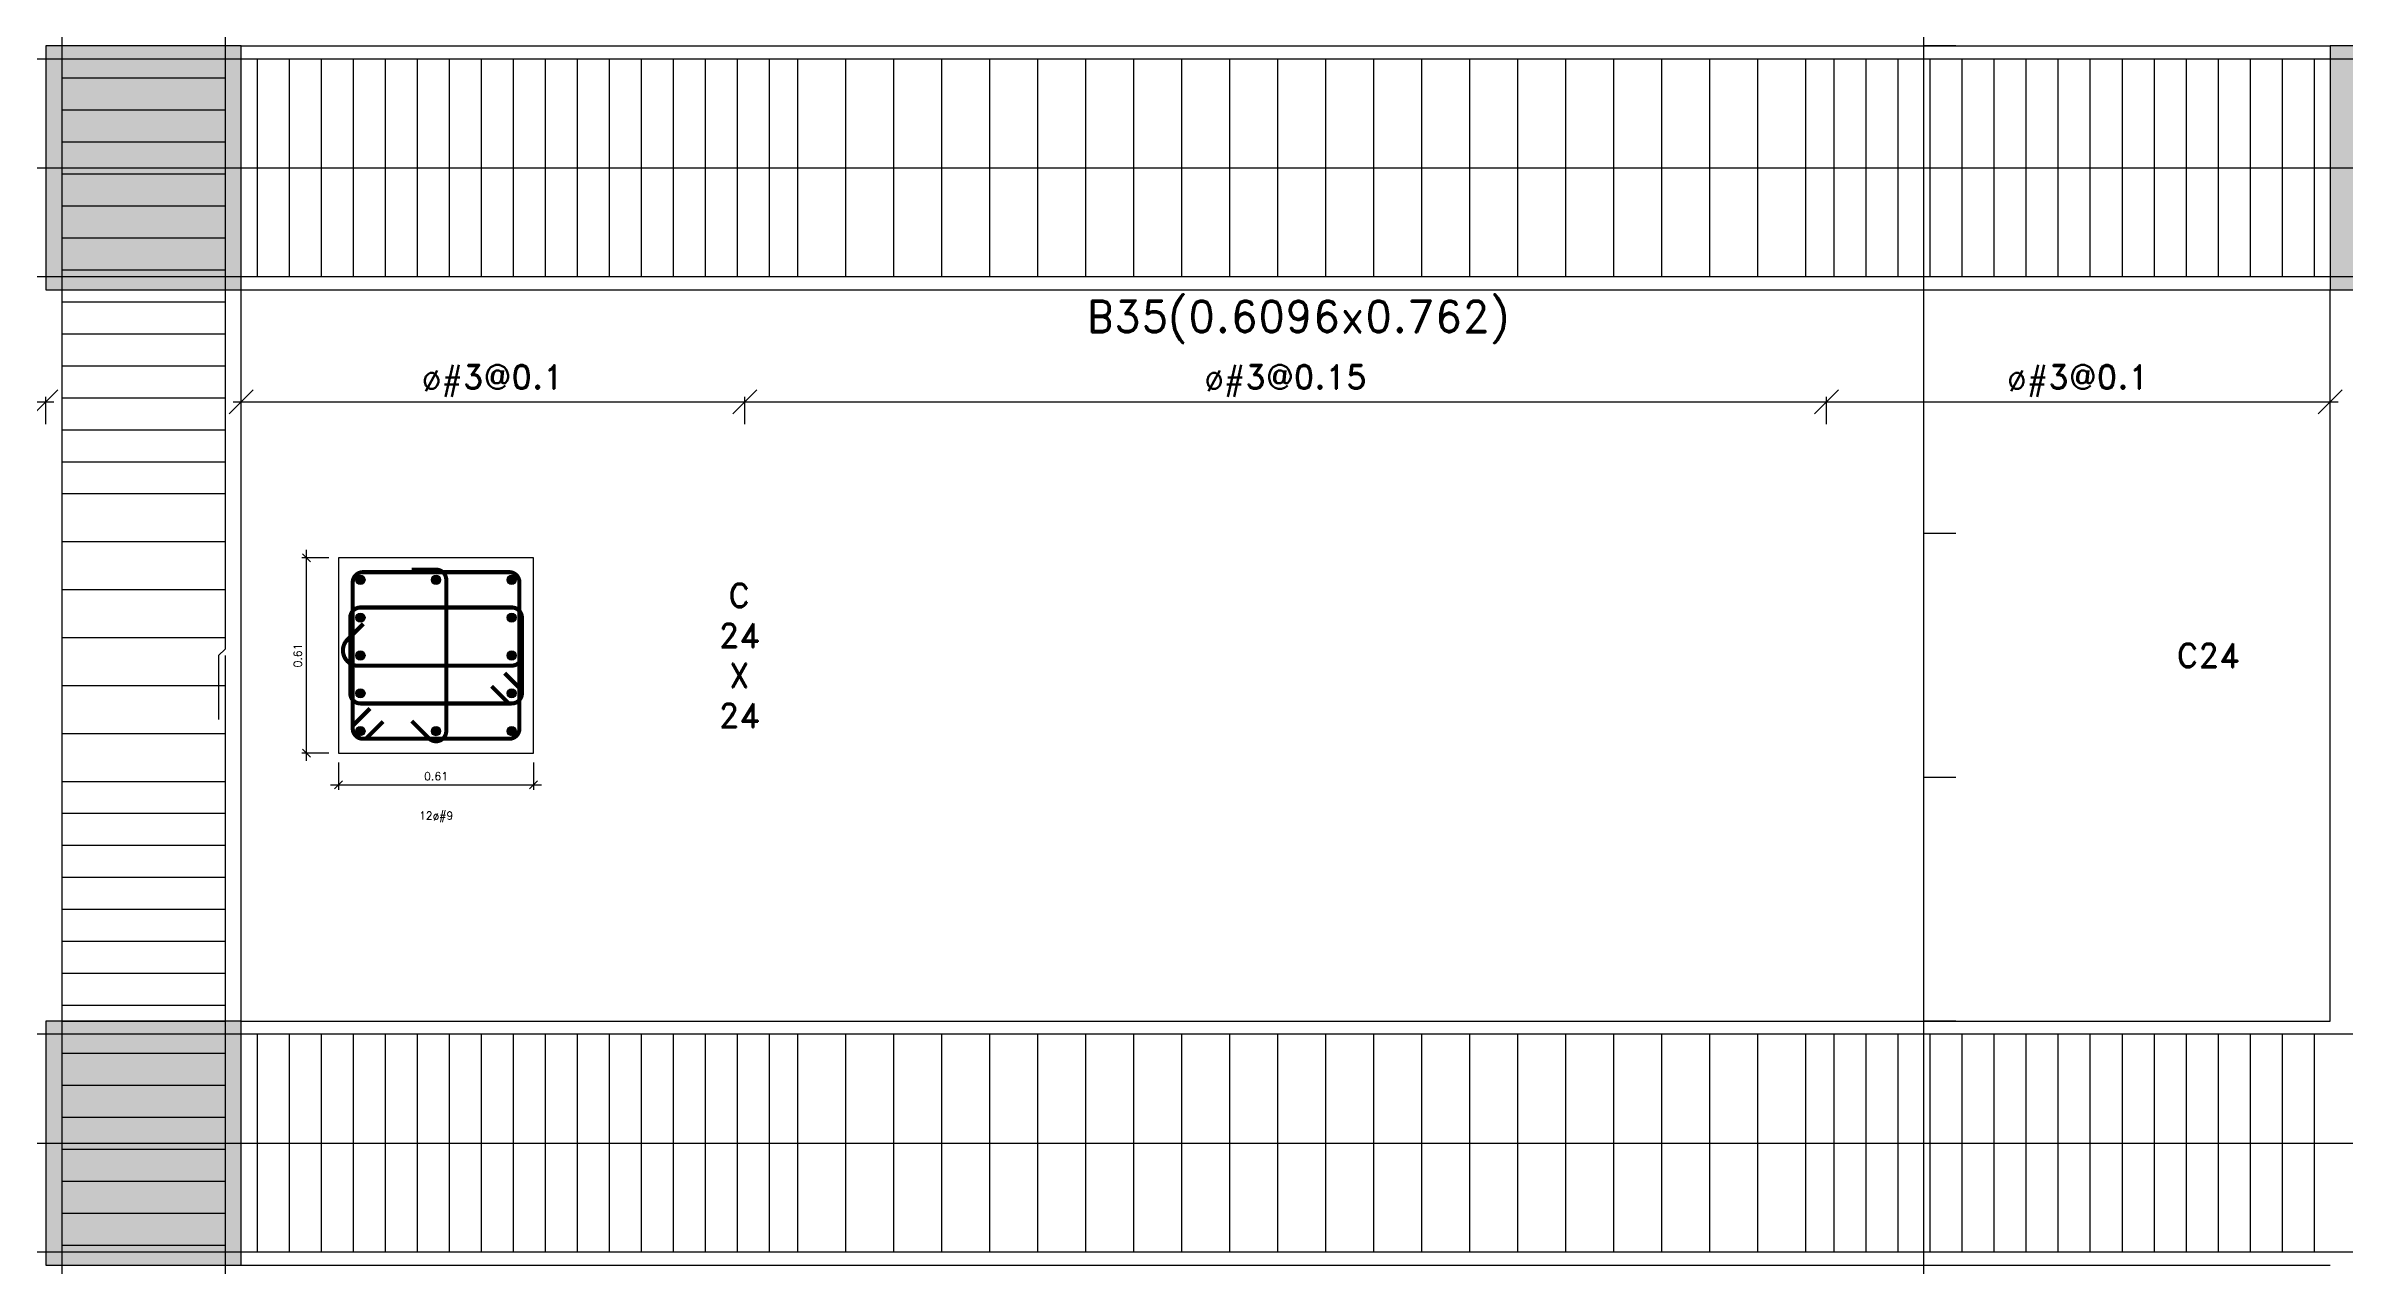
# Model space of a CAD drawing. Header units: inches. Extents: x 2674 to 28325, y -8016 to 21827.
# Drawn here: x 10751.5 to 11110.5, y -2017.1 to -1826.6 of the extents above; entities that cross this region are included whole.
import ezdxf

# ---------------------------------------------------------------- set-up
doc = ezdxf.new("R2010")
doc.units = ezdxf.units.IN
doc.header["$MEASUREMENT"] = 0
for name, color, linetype in [('Beam', 3, 'Continuous'), ('Beam elevation contour', 7, 'Continuous'), ('Beam rebar bot', 2, 'Continuous'), ('Beam rebar top', 2, 'Continuous'), ('Beam tie corner', 6, 'Continuous'), ('Beam tie mid', 4, 'Continuous'), ('Column elevation contorno', 7, 'Continuous'), ('Columns', 5, 'Continuous'), ('Dimensions', 7, 'Continuous'), ('Porticos', 7, 'Continuous'), ('Rebar long', 5, 'Continuous'), ('Rebar tie', 4, 'Continuous'), ('Texts', 7, 'Continuous')]:
    doc.layers.add(name, color=color, linetype=linetype)
doc.layers.add('Beam torsion rebar', color=7, linetype='Continuous', true_color=0xaf0000)
doc.styles.add('Letra', font='romand.shx')
doc.dimstyles.new('Dimension', dxfattribs={"dimscale": 0.083333, "dimtxt": 0.025, "dimasz": 0.025, "dimexe": 0.015, "dimexo": 0.03, "dimgap": 0.015, "dimtad": 1, "dimdec": 1, "dimzin": 0, "dimdsep": 46, "dimlunit": 4, "dimtxsty": 'Letra', "dimblk": 'OBLIQUE', "dimcen": 0.015, "dimdle": 0.025, "dimclrd": 256, "dimclre": 1, "dimclrt": 4, "dimadec": 0, "dimazin": 0, "dimtfac": 1, "dimtdec": 1, "dimtofl": 0, "dimtmove": 0, "dimatfit": 3, "dimfxl": 1, "dimtolj": 1, "dimtzin": 0, "dimarcsym": 0})

# ---------------------------------------------------------------- blocks, each defined once
blk = doc.blocks.new('_Oblique')
at = {"color": 0, "linetype": 'ByBlock', "lineweight": -2}
blk.add_line((-0.5, -0.5), (0.5, 0.5), dxfattribs=at)
blk = doc.blocks.new('*D594')
at = {"layer": 'Defpoints', "color": 0, "transparency": 16777216}
for p in [(11044.87, -1788.51), (11049.87, -1788.51), (11049.87, -1826.61)]:
    blk.add_point(p, dxfattribs=at)
at = {"layer": 'Dimensions', "color": 1, "linetype": 'ByBlock', "lineweight": -2, "transparency": 16777216}
for p, q in [((11049.87, -1788.51), (11044.87, -1788.51)), ((11049.87, -1826.61), (11044.87, -1826.61))]:
    blk.add_line(p, q, dxfattribs=at)
at = {"layer": 'Dimensions', "linetype": 'ByBlock', "lineweight": -2, "transparency": 16777216}
blk.add_line((11044.87, -1826.62), (11044.87, -1788.51), dxfattribs=at)
at = {"layer": 'Dimensions', "lineweight": -2, "transparency": 16777216, "xscale": 0.006249999999999999, "yscale": 0.006249999999999999, "zscale": 0.006249999999999999}
for p, rotation in [((11044.87, -1788.51), 90), ((11044.87, -1826.61), 270)]:
    blk.add_blockref('_Oblique', p, dxfattribs=dict(at, rotation=rotation))
at = {"layer": 'Dimensions', "color": 4, "transparency": 16777216, "insert": (11044.86, -1807.56), "char_height": 0.00625, "attachment_point": 5, "rotation": 90, "style": 'Letra'}
blk.add_mtext('\\A1;ø#3@0.1', dxfattribs=at)
blk = doc.blocks.new('*D597')
at = {"layer": 'Defpoints', "color": 0, "transparency": 16777216}
for p in [(11044.87, -1940.91), (11049.87, -1940.91), (11049.87, -1979.01)]:
    blk.add_point(p, dxfattribs=at)
at = {"layer": 'Dimensions', "color": 1, "linetype": 'ByBlock', "lineweight": -2, "transparency": 16777216}
for p, q in [((11049.87, -1940.91), (11044.87, -1940.91)), ((11049.87, -1979.01), (11044.87, -1979.01))]:
    blk.add_line(p, q, dxfattribs=at)
at = {"layer": 'Dimensions', "linetype": 'ByBlock', "lineweight": -2, "transparency": 16777216}
blk.add_line((11044.87, -1979.02), (11044.87, -1940.91), dxfattribs=at)
at = {"layer": 'Dimensions', "lineweight": -2, "transparency": 16777216, "xscale": 0.006249999999999999, "yscale": 0.006249999999999999, "zscale": 0.006249999999999999}
for p, rotation in [((11044.87, -1940.91), 90), ((11044.87, -1979.01), 270)]:
    blk.add_blockref('_Oblique', p, dxfattribs=dict(at, rotation=rotation))
at = {"layer": 'Dimensions', "color": 4, "transparency": 16777216, "insert": (11044.86, -1959.96), "char_height": 0.00625, "attachment_point": 5, "rotation": 90, "style": 'Letra'}
blk.add_mtext('\\A1;ø#3@0.1', dxfattribs=at)
blk = doc.blocks.new('*D598')
at = {"layer": 'Defpoints', "color": 0, "transparency": 16777216}
for p in [(11044.87, -1826.61), (11049.87, -1826.61), (11049.87, -1902.81)]:
    blk.add_point(p, dxfattribs=at)
at = {"layer": 'Dimensions', "color": 1, "linetype": 'ByBlock', "lineweight": -2, "transparency": 16777216}
for p, q in [((11049.87, -1826.61), (11044.87, -1826.61)), ((11049.87, -1902.81), (11044.87, -1902.81))]:
    blk.add_line(p, q, dxfattribs=at)
at = {"layer": 'Dimensions', "linetype": 'ByBlock', "lineweight": -2, "transparency": 16777216}
blk.add_line((11044.87, -1902.82), (11044.87, -1826.61), dxfattribs=at)
at = {"layer": 'Dimensions', "lineweight": -2, "transparency": 16777216, "xscale": 0.006249999999999999, "yscale": 0.006249999999999999, "zscale": 0.006249999999999999}
for p, rotation in [((11044.87, -1826.61), 90), ((11044.87, -1902.81), 270)]:
    blk.add_blockref('_Oblique', p, dxfattribs=dict(at, rotation=rotation))
at = {"layer": 'Dimensions', "color": 4, "transparency": 16777216, "insert": (11044.86, -1864.71), "char_height": 0.00625, "attachment_point": 5, "rotation": 90, "style": 'Letra'}
blk.add_mtext('\\A1;ø#3@0.1', dxfattribs=at)
blk = doc.blocks.new('*D599')
at = {"layer": 'Defpoints', "color": 0, "transparency": 16777216}
for p in [(11044.87, -1902.81), (11049.87, -1902.81), (11049.87, -1940.91)]:
    blk.add_point(p, dxfattribs=at)
at = {"layer": 'Dimensions', "color": 1, "linetype": 'ByBlock', "lineweight": -2, "transparency": 16777216}
for p, q in [((11049.87, -1902.81), (11044.87, -1902.81)), ((11049.87, -1940.91), (11044.87, -1940.91))]:
    blk.add_line(p, q, dxfattribs=at)
at = {"layer": 'Dimensions', "linetype": 'ByBlock', "lineweight": -2, "transparency": 16777216}
blk.add_line((11044.87, -1940.92), (11044.87, -1902.81), dxfattribs=at)
at = {"layer": 'Dimensions', "lineweight": -2, "transparency": 16777216, "xscale": 0.006249999999999999, "yscale": 0.006249999999999999, "zscale": 0.006249999999999999}
for p, rotation in [((11044.87, -1902.81), 90), ((11044.87, -1940.91), 270)]:
    blk.add_blockref('_Oblique', p, dxfattribs=dict(at, rotation=rotation))
at = {"layer": 'Dimensions', "color": 4, "transparency": 16777216, "insert": (11044.86, -1921.86), "char_height": 0.00625, "attachment_point": 5, "rotation": 90, "style": 'Letra'}
blk.add_mtext('\\A1;ø#3@0.15', dxfattribs=at)
blk = doc.blocks.new('*D601')
at = {"layer": 'Defpoints', "color": 0, "transparency": 16777216}
for p in [(11044.87, -1979.01), (11049.87, -1979.01), (11049.87, -2055.21)]:
    blk.add_point(p, dxfattribs=at)
at = {"layer": 'Dimensions', "color": 1, "linetype": 'ByBlock', "lineweight": -2, "transparency": 16777216}
for p, q in [((11049.87, -1979.01), (11044.87, -1979.01)), ((11049.87, -2055.21), (11044.87, -2055.21))]:
    blk.add_line(p, q, dxfattribs=at)
at = {"layer": 'Dimensions', "linetype": 'ByBlock', "lineweight": -2, "transparency": 16777216}
blk.add_line((11044.87, -2055.22), (11044.87, -1979.01), dxfattribs=at)
at = {"layer": 'Dimensions', "lineweight": -2, "transparency": 16777216, "xscale": 0.006249999999999999, "yscale": 0.006249999999999999, "zscale": 0.006249999999999999}
for p, rotation in [((11044.87, -1979.01), 90), ((11044.87, -2055.21), 270)]:
    blk.add_blockref('_Oblique', p, dxfattribs=dict(at, rotation=rotation))
at = {"layer": 'Dimensions', "color": 4, "transparency": 16777216, "insert": (11044.86, -2017.11), "char_height": 0.00625, "attachment_point": 5, "rotation": 90, "style": 'Letra'}
blk.add_mtext('\\A1;ø#3@0.1', dxfattribs=at)
blk = doc.blocks.new('*D28')
at = {"color": 1, "linetype": 'ByBlock', "lineweight": -2, "transparency": 16777216}
for p, q in [((-0.3348, 0.3048), (-0.4198, 0.3048)), ((-0.3348, -0.3048), (-0.4198, -0.3048))]:
    blk.add_line(p, q, dxfattribs=at)
at = {"linetype": 'ByBlock', "lineweight": -2, "transparency": 16777216}
blk.add_line((-0.4048, -0.3298), (-0.4048, 0.3298), dxfattribs=at)
at = {"layer": 'Defpoints', "transparency": 16777216}
for p in [(-0.4048, 0.3048), (-0.3048, 0.3048), (-0.3048, -0.3048)]:
    blk.add_point(p, dxfattribs=at)
at = {"lineweight": -2, "transparency": 16777216, "xscale": 0.025, "yscale": 0.025, "zscale": 0.025}
for p, rotation in [((-0.4048, 0.3048), 90), ((-0.4048, -0.3048), 270)]:
    blk.add_blockref('_Oblique', p, dxfattribs=dict(at, rotation=rotation))
at = {"color": 4, "transparency": 16777216, "insert": (-0.4198, 0), "char_height": 0.025, "attachment_point": 8, "rotation": 90, "style": 'Letra'}
blk.add_mtext('0.61', dxfattribs=at)
blk = doc.blocks.new('*D29')
at = {"color": 1, "linetype": 'ByBlock', "lineweight": -2, "transparency": 16777216}
for p, q in [((-0.3048, -0.3348), (-0.3048, -0.4198)), ((0.3048, -0.3348), (0.3048, -0.4198))]:
    blk.add_line(p, q, dxfattribs=at)
at = {"linetype": 'ByBlock', "lineweight": -2, "transparency": 16777216}
blk.add_line((-0.3298, -0.4048), (0.3298, -0.4048), dxfattribs=at)
at = {"layer": 'Defpoints', "transparency": 16777216}
for p in [(-0.3048, -0.3048), (0.3048, -0.3048), (0.3048, -0.4048)]:
    blk.add_point(p, dxfattribs=at)
at = {"lineweight": -2, "transparency": 16777216, "xscale": 0.025, "yscale": 0.025, "zscale": 0.025, "rotation": 180}
blk.add_blockref('_Oblique', (-0.3048, -0.4048), dxfattribs=at)
at = {"lineweight": -2, "transparency": 16777216, "xscale": 0.025, "yscale": 0.025, "zscale": 0.025}
blk.add_blockref('_Oblique', (0.3048, -0.4048), dxfattribs=at)
at = {"color": 4, "transparency": 16777216, "insert": (0, -0.3898), "char_height": 0.025, "attachment_point": 8, "style": 'Letra'}
blk.add_mtext('0.61', dxfattribs=at)
blk = doc.blocks.new('#9')
blk.add_hatch(color=256).paths.add_polyline_path([(0.0143, 0, 1), (-0.0143, 0, 1)])
at = {"color": 0}
blk.add_circle((0, 0), 0.0143, dxfattribs=at)
blk = doc.blocks.new('*D211')
at = {"linetype": 'ByBlock', "lineweight": -2, "transparency": 16777216}
blk.add_line((715.6367, 7.4224), (717.2606, 7.4224), dxfattribs=at)
at = {"color": 1, "linetype": 'ByBlock', "lineweight": -2, "transparency": 16777216}
for p, q in [((715.6617, 7.3524), (715.6617, 7.4374)), ((717.2356, 7.3524), (717.2356, 7.4374))]:
    blk.add_line(p, q, dxfattribs=at)
at = {"layer": 'Defpoints', "transparency": 16777216}
for p in [(717.2356, 7.4224), (715.6617, 7.3224), (717.2356, 7.3224)]:
    blk.add_point(p, dxfattribs=at)
at = {"lineweight": -2, "transparency": 16777216, "xscale": 0.075, "yscale": 0.075, "zscale": 0.075, "rotation": 180}
blk.add_blockref('_Oblique', (715.6617, 7.4224), dxfattribs=at)
at = {"lineweight": -2, "transparency": 16777216, "xscale": 0.075, "yscale": 0.075, "zscale": 0.075}
blk.add_blockref('_Oblique', (717.2356, 7.4224), dxfattribs=at)
at = {"color": 4, "transparency": 16777216, "insert": (716.44865, 7.4374), "char_height": 0.075, "attachment_point": 8, "style": 'Letra'}
blk.add_mtext('ø#3@0.1', dxfattribs=at)
blk = doc.blocks.new('FB 24 X 30')
blk.add_hatch(color=256).paths.add_polyline_path([(0.3048, 0.381), (-0.3048, 0.381), (-0.3048, -0.381), (0.3048, -0.381)])
at = {"color": 0}
blk.add_lwpolyline([(0.3048, 0.381), (-0.3048, 0.381), (-0.3048, -0.381), (0.3048, -0.381)], close=True, dxfattribs=at)
blk = doc.blocks.new('*D213')
at = {"linetype": 'ByBlock', "lineweight": -2, "transparency": 16777216}
blk.add_line((717.8202, 7.4224), (719.4442, 7.4224), dxfattribs=at)
at = {"color": 1, "linetype": 'ByBlock', "lineweight": -2, "transparency": 16777216}
for p, q in [((717.8452, 7.3524), (717.8452, 7.4374)), ((719.4192, 7.3524), (719.4192, 7.4374))]:
    blk.add_line(p, q, dxfattribs=at)
at = {"layer": 'Defpoints', "transparency": 16777216}
for p in [(719.4192, 7.4224), (717.8452, 7.3224), (719.4192, 7.3224)]:
    blk.add_point(p, dxfattribs=at)
at = {"lineweight": -2, "transparency": 16777216, "xscale": 0.075, "yscale": 0.075, "zscale": 0.075, "rotation": 180}
blk.add_blockref('_Oblique', (717.8452, 7.4224), dxfattribs=at)
at = {"lineweight": -2, "transparency": 16777216, "xscale": 0.075, "yscale": 0.075, "zscale": 0.075}
blk.add_blockref('_Oblique', (719.4192, 7.4224), dxfattribs=at)
at = {"color": 4, "transparency": 16777216, "insert": (718.6322, 7.4374), "char_height": 0.075, "attachment_point": 8, "style": 'Letra'}
blk.add_mtext('ø#3@0.1', dxfattribs=at)
blk = doc.blocks.new('*D214')
at = {"linetype": 'ByBlock', "lineweight": -2, "transparency": 16777216}
blk.add_line((722.7742, 7.4224), (724.3981, 7.4224), dxfattribs=at)
at = {"color": 1, "linetype": 'ByBlock', "lineweight": -2, "transparency": 16777216}
for p, q in [((722.7992, 7.3524), (722.7992, 7.4374)), ((724.3731, 7.3524), (724.3731, 7.4374))]:
    blk.add_line(p, q, dxfattribs=at)
at = {"layer": 'Defpoints', "transparency": 16777216}
for p in [(724.3731, 7.4224), (722.7992, 7.3224), (724.3731, 7.3224)]:
    blk.add_point(p, dxfattribs=at)
at = {"lineweight": -2, "transparency": 16777216, "xscale": 0.075, "yscale": 0.075, "zscale": 0.075, "rotation": 180}
blk.add_blockref('_Oblique', (722.7992, 7.4224), dxfattribs=at)
at = {"lineweight": -2, "transparency": 16777216, "xscale": 0.075, "yscale": 0.075, "zscale": 0.075}
blk.add_blockref('_Oblique', (724.3731, 7.4224), dxfattribs=at)
at = {"color": 4, "transparency": 16777216, "insert": (723.58615, 7.4374), "char_height": 0.075, "attachment_point": 8, "style": 'Letra'}
blk.add_mtext('ø#3@0.1', dxfattribs=at)
blk = doc.blocks.new('*D215')
at = {"linetype": 'ByBlock', "lineweight": -2, "transparency": 16777216}
blk.add_line((719.3942, 7.4224), (722.8242, 7.4224), dxfattribs=at)
at = {"color": 1, "linetype": 'ByBlock', "lineweight": -2, "transparency": 16777216}
for p, q in [((719.4192, 7.3524), (719.4192, 7.4374)), ((722.7992, 7.3524), (722.7992, 7.4374))]:
    blk.add_line(p, q, dxfattribs=at)
at = {"layer": 'Defpoints', "transparency": 16777216}
for p in [(722.7992, 7.4224), (719.4192, 7.3224), (722.7992, 7.3224)]:
    blk.add_point(p, dxfattribs=at)
at = {"lineweight": -2, "transparency": 16777216, "xscale": 0.075, "yscale": 0.075, "zscale": 0.075, "rotation": 180}
blk.add_blockref('_Oblique', (719.4192, 7.4224), dxfattribs=at)
at = {"lineweight": -2, "transparency": 16777216, "xscale": 0.075, "yscale": 0.075, "zscale": 0.075}
blk.add_blockref('_Oblique', (722.7992, 7.4224), dxfattribs=at)
at = {"color": 4, "transparency": 16777216, "insert": (721.1092, 7.4374), "char_height": 0.075, "attachment_point": 8, "style": 'Letra'}
blk.add_mtext('ø#3@0.15', dxfattribs=at)
blk = doc.blocks.new('FB 30 X 30')
blk.add_hatch(color=256).paths.add_polyline_path([(0.381, 0.381), (-0.381, 0.381), (-0.381, -0.381), (0.381, -0.381)])
at = {"color": 0}
blk.add_lwpolyline([(0.381, 0.381), (-0.381, 0.381), (-0.381, -0.381), (0.381, -0.381)], close=True, dxfattribs=at)
blk = doc.blocks.new('B33-B34-B35-B36-Story1')
at = {"layer": 'Beam elevation contour'}
for points in [[(717.8452, 5.4864), (724.3731, 5.4864)], [(717.8452, 4.7244), (724.3731, 4.7244)]]:
    blk.add_lwpolyline(points, dxfattribs=at)
at = {"layer": 'Beam rebar bot'}
blk.add_lwpolyline([(732.8728, 5.0644), (732.8728, 4.7644), (702.188, 4.7644), (702.188, 5.0644)], dxfattribs=at)
at = {"layer": 'Beam rebar top'}
blk.add_lwpolyline([(702.208, 5.1464), (702.208, 5.4464), (732.8928, 5.4464), (732.8928, 5.1464)], dxfattribs=at)
at = {"layer": 'Beam tie corner'}
for points in [[(717.8952, 5.4464), (717.8952, 4.7644)], [(717.9952, 5.4464), (717.9952, 4.7644)], [(718.0952, 5.4464), (718.0952, 4.7644)], [(718.1952, 5.4464), (718.1952, 4.7644)], [(718.2952, 5.4464), (718.2952, 4.7644)], [(718.3952, 5.4464), (718.3952, 4.7644)], [(718.4952, 5.4464), (718.4952, 4.7644)], [(718.5952, 5.4464), (718.5952, 4.7644)], [(718.6952, 5.4464), (718.6952, 4.7644)], [(718.7952, 5.4464), (718.7952, 4.7644)], [(718.8952, 5.4464), (718.8952, 4.7644)], [(718.9952, 5.4464), (718.9952, 4.7644)], [(719.0952, 5.4464), (719.0952, 4.7644)], [(719.1952, 5.4464), (719.1952, 4.7644)], [(719.2952, 5.4464), (719.2952, 4.7644)], [(719.3952, 5.4464), (719.3952, 4.7644)], [(722.8231, 5.4464), (722.8231, 4.7644)], [(722.9231, 5.4464), (722.9231, 4.7644)], [(723.0231, 5.4464), (723.0231, 4.7644)], [(723.1231, 5.4464), (723.1231, 4.7644)], [(723.2231, 5.4464), (723.2231, 4.7644)], [(723.3231, 5.4464), (723.3231, 4.7644)], [(723.4231, 5.4464), (723.4231, 4.7644)], [(723.5231, 5.4464), (723.5231, 4.7644)], [(723.6231, 5.4464), (723.6231, 4.7644)], [(723.7231, 5.4464), (723.7231, 4.7644)], [(723.8231, 5.4464), (723.8231, 4.7644)], [(723.9231, 5.4464), (723.9231, 4.7644)], [(724.0231, 5.4464), (724.0231, 4.7644)], [(724.1231, 5.4464), (724.1231, 4.7644)], [(724.2231, 5.4464), (724.2231, 4.7644)], [(724.3231, 5.4464), (724.3231, 4.7644)]]:
    blk.add_lwpolyline(points, dxfattribs=at)
at = {"layer": 'Beam tie mid'}
for points in [[(719.4952, 5.4464), (719.4952, 4.7644)], [(719.5842, 5.4464), (719.5842, 4.7644)], [(719.7342, 5.4464), (719.7342, 4.7644)], [(719.8842, 5.4464), (719.8842, 4.7644)], [(720.0342, 5.4464), (720.0342, 4.7644)], [(720.1842, 5.4464), (720.1842, 4.7644)], [(720.3342, 5.4464), (720.3342, 4.7644)], [(720.4842, 5.4464), (720.4842, 4.7644)], [(720.6342, 5.4464), (720.6342, 4.7644)], [(720.7842, 5.4464), (720.7842, 4.7644)], [(720.9342, 5.4464), (720.9342, 4.7644)], [(721.0842, 5.4464), (721.0842, 4.7644)], [(721.2342, 5.4464), (721.2342, 4.7644)], [(721.3842, 5.4464), (721.3842, 4.7644)], [(721.5342, 5.4464), (721.5342, 4.7644)], [(721.6842, 5.4464), (721.6842, 4.7644)], [(721.8342, 5.4464), (721.8342, 4.7644)], [(721.9842, 5.4464), (721.9842, 4.7644)], [(722.1342, 5.4464), (722.1342, 4.7644)], [(722.2842, 5.4464), (722.2842, 4.7644)], [(722.4342, 5.4464), (722.4342, 4.7644)], [(722.5842, 5.4464), (722.5842, 4.7644)], [(722.7342, 5.4464), (722.7342, 4.7644)]]:
    blk.add_lwpolyline(points, dxfattribs=at)
at = {"layer": 'Beam torsion rebar'}
blk.add_lwpolyline([(702.188, 5.1054), (732.8928, 5.1054)], dxfattribs=at)
at = {"layer": 'Beam', "color": 0}
blk.add_blockref('FB 24 X 30', (717.5404, 5.1054), dxfattribs=at)
blk = doc.blocks.new('C 24 X 24')
at = {"layer": 'Columns'}
blk.add_lwpolyline([(-0.3048, -0.3048), (0.3048, -0.3048), (0.3048, 0.3048), (-0.3048, 0.3048)], close=True, dxfattribs=at)
at = {"layer": 'Rebar tie'}
for points in [[(-0.2065, -0.1657, 0.0127, 0.0127, 0), (-0.2604, -0.2196, 0.0127, 0.0127, 0), (-0.2604, -0.2286, 0.0127, 0.0127, 0.414214), (-0.2286, -0.2604, 0.0127, 0.0127, 0), (0.2286, -0.2604, 0.0127, 0.0127, 0.414214), (0.2604, -0.2286, 0.0127, 0.0127, 0), (0.2604, 0.2286, 0.0127, 0.0127, 0.414214), (0.2286, 0.2604, 0.0127, 0.0127, 0), (-0.2286, 0.2604, 0.0127, 0.0127, 0.414214), (-0.2604, 0.2286, 0.0127, 0.0127, 0), (-0.2604, -0.2286, 0.0127, 0.0127, 0.414214), (-0.2286, -0.2604, 0.0127, 0.0127, 0), (-0.2196, -0.2604, 0.0127, 0.0127, 0), (-0.1657, -0.2065, 0.0127, 0.0127, 0)], [(-0.0763, -0.205, 0.0127, 0.0127, 0), (-0.0225, -0.2589, 0.0127, 0.0127, 0.668179), (0.0318, -0.2364, 0.0127, 0.0127, 0), (0.0318, 0.2364, 0.0127, 0.0127, 0.414214), (0, 0.2682, 0.0127, 0.0127, 0), (-0.0762, 0.2682, 0.0127, 0.0127, 0)], [(0.2143, -0.0554, 0.0127, 0.0127, 0), (0.2682, -0.1092, 0.0127, 0.0127, 0), (0.2682, -0.1182, 0.0127, 0.0127, -0.414214), (0.2364, -0.15, 0.0127, 0.0127, 0), (-0.2364, -0.15, 0.0127, 0.0127, -0.414214), (-0.2682, -0.1182, 0.0127, 0.0127, 0), (-0.2682, 0.1182, 0.0127, 0.0127, -0.414214), (-0.2364, 0.15, 0.0127, 0.0127, 0), (0.2364, 0.15, 0.0127, 0.0127, -0.414214), (0.2682, 0.1182, 0.0127, 0.0127, 0), (0.2682, -0.1182, 0.0127, 0.0127, -0.414214), (0.2364, -0.15, 0.0127, 0.0127, 0), (0.2275, -0.15, 0.0127, 0.0127, 0), (0.1736, -0.0961, 0.0127, 0.0127, 0)], [(-0.2275, 0.0988, 0.0127, 0.0127, 0), (-0.2813, 0.0449, 0.0127, 0.0127, 0.668179), (-0.2364, -0.0318, 0.0127, 0.0127, 0), (0.2364, -0.0318, 0.0127, 0.0127, 0.414214), (0.2682, 0, 0.0127, 0.0127, 0), (0.2682, 0.0762, 0.0127, 0.0127, 0)]]:
    blk.add_lwpolyline(points, format="xyseb", dxfattribs=at)
at = {"layer": 'Rebar long', "color": 0}
for p in [(-0.2364, 0.2364), (0, 0.2364), (0.2364, 0.2364), (-0.2364, 0.1182), (0.2364, 0.1182), (-0.2364, 0), (0.2364, 0), (-0.2364, -0.1182), (0.2364, -0.1182), (-0.2364, -0.2364), (0, -0.2364), (0.2364, -0.2364)]:
    blk.add_blockref('#9', p, dxfattribs=at)
at = {"layer": 'Texts', "insert": (0, -0.5048), "char_height": 0.025, "width": 0.056717, "attachment_point": 5, "style": 'Letra'}
blk.add_mtext('12ø#9', dxfattribs=at)
at = {"layer": 'Dimensions'}
for p2, distance, picture, middle in [((-0.3048, 0.3048), 0.1, '*D28', (-0.4048, 0)), ((0.3048, -0.3048), -0.1, '*D29', (0, -0.4048))]:
    dim = blk.add_aligned_dim(p1=(-0.3048, -0.3048), p2=p2, distance=distance, dimstyle='Dimension', override={"dimtxt": 0.025, "dimasz": 0.025, "dimpost": '<>'}, dxfattribs=at)
    dim.commit()
    dim.dimension.update_dxf_attribs({"geometry": picture, "text_midpoint": middle})
blk = doc.blocks.new('B33-B34-B35-B36-Story2')
at = {"layer": 'Beam elevation contour'}
for points in [[(717.8452, 8.5344), (724.3731, 8.5344)], [(717.8452, 7.7724), (724.3731, 7.7724)]]:
    blk.add_lwpolyline(points, dxfattribs=at)
at = {"layer": 'Beam rebar bot'}
blk.add_lwpolyline([(732.8728, 8.1124), (732.8728, 7.8124), (702.188, 7.8124), (702.188, 8.1124)], dxfattribs=at)
at = {"layer": 'Beam rebar top'}
blk.add_lwpolyline([(702.208, 8.1944), (702.208, 8.4944), (732.8928, 8.4944), (732.8928, 8.1944)], dxfattribs=at)
at = {"layer": 'Beam tie corner'}
for points in [[(717.8952, 8.4944), (717.8952, 7.8124)], [(717.9952, 8.4944), (717.9952, 7.8124)], [(718.0952, 8.4944), (718.0952, 7.8124)], [(718.1952, 8.4944), (718.1952, 7.8124)], [(718.2952, 8.4944), (718.2952, 7.8124)], [(718.3952, 8.4944), (718.3952, 7.8124)], [(718.4952, 8.4944), (718.4952, 7.8124)], [(718.5952, 8.4944), (718.5952, 7.8124)], [(718.6952, 8.4944), (718.6952, 7.8124)], [(718.7952, 8.4944), (718.7952, 7.8124)], [(718.8952, 8.4944), (718.8952, 7.8124)], [(718.9952, 8.4944), (718.9952, 7.8124)], [(719.0952, 8.4944), (719.0952, 7.8124)], [(719.1952, 8.4944), (719.1952, 7.8124)], [(719.2952, 8.4944), (719.2952, 7.8124)], [(719.3952, 8.4944), (719.3952, 7.8124)], [(722.8231, 8.4944), (722.8231, 7.8124)], [(722.9231, 8.4944), (722.9231, 7.8124)], [(723.0231, 8.4944), (723.0231, 7.8124)], [(723.1231, 8.4944), (723.1231, 7.8124)], [(723.2231, 8.4944), (723.2231, 7.8124)], [(723.3231, 8.4944), (723.3231, 7.8124)], [(723.4231, 8.4944), (723.4231, 7.8124)], [(723.5231, 8.4944), (723.5231, 7.8124)], [(723.6231, 8.4944), (723.6231, 7.8124)], [(723.7231, 8.4944), (723.7231, 7.8124)], [(723.8231, 8.4944), (723.8231, 7.8124)], [(723.9231, 8.4944), (723.9231, 7.8124)], [(724.0231, 8.4944), (724.0231, 7.8124)], [(724.1231, 8.4944), (724.1231, 7.8124)], [(724.2231, 8.4944), (724.2231, 7.8124)], [(724.3231, 8.4944), (724.3231, 7.8124)]]:
    blk.add_lwpolyline(points, dxfattribs=at)
at = {"layer": 'Beam tie mid'}
for points in [[(719.4952, 8.4944), (719.4952, 7.8124)], [(719.5842, 8.4944), (719.5842, 7.8124)], [(719.7342, 8.4944), (719.7342, 7.8124)], [(719.8842, 8.4944), (719.8842, 7.8124)], [(720.0342, 8.4944), (720.0342, 7.8124)], [(720.1842, 8.4944), (720.1842, 7.8124)], [(720.3342, 8.4944), (720.3342, 7.8124)], [(720.4842, 8.4944), (720.4842, 7.8124)], [(720.6342, 8.4944), (720.6342, 7.8124)], [(720.7842, 8.4944), (720.7842, 7.8124)], [(720.9342, 8.4944), (720.9342, 7.8124)], [(721.0842, 8.4944), (721.0842, 7.8124)], [(721.2342, 8.4944), (721.2342, 7.8124)], [(721.3842, 8.4944), (721.3842, 7.8124)], [(721.5342, 8.4944), (721.5342, 7.8124)], [(721.6842, 8.4944), (721.6842, 7.8124)], [(721.8342, 8.4944), (721.8342, 7.8124)], [(721.9842, 8.4944), (721.9842, 7.8124)], [(722.1342, 8.4944), (722.1342, 7.8124)], [(722.2842, 8.4944), (722.2842, 7.8124)], [(722.4342, 8.4944), (722.4342, 7.8124)], [(722.5842, 8.4944), (722.5842, 7.8124)], [(722.7342, 8.4944), (722.7342, 7.8124)]]:
    blk.add_lwpolyline(points, dxfattribs=at)
at = {"layer": 'Beam torsion rebar'}
blk.add_lwpolyline([(702.188, 8.1534), (732.8928, 8.1534)], dxfattribs=at)
at = {"layer": 'Beam', "color": 0}
for name, p in [('FB 24 X 30', (717.5404, 8.1534)), ('FB 30 X 30', (724.7541, 8.1534))]:
    blk.add_blockref(name, p, dxfattribs=at)
at = {"layer": 'Texts', "insert": (721.1472, 7.6724), "char_height": 0.1, "width": 0.056717, "attachment_point": 5, "style": 'Letra'}
blk.add_mtext('B35(0.6096x0.762)', dxfattribs=at)
at = {"layer": 'Dimensions'}
for p1, p2, text, picture, middle in [((715.6617, 7.3224), (717.2356, 7.3224), 'ø#3@0.1', '*D211', (716.4487, 7.4224)), ((717.8452, 7.3224), (719.4192, 7.3224), 'ø#3@0.1', '*D213', (718.6322, 7.4224)), ((719.4192, 7.3224), (722.7992, 7.3224), 'ø#3@0.15', '*D215', (721.1092, 7.4224)), ((722.7992, 7.3224), (724.3731, 7.3224), 'ø#3@0.1', '*D214', (723.5861, 7.4224))]:
    dim = blk.add_aligned_dim(p1=p1, p2=p2, distance=0.1, text=text, dimstyle='Dimension', override={"dimtxt": 0.075, "dimasz": 0.075, "dimpost": '<>'}, dxfattribs=at)
    dim.commit()
    dim.dimension.update_dxf_attribs({"geometry": picture, "text_midpoint": middle})

msp = doc.modelspace()

# ---------------------------------------------------------------- linework, layer by layer
at = {"layer": 'Beam rebar bot'}
for points in [[(10779.43, -1617.06), (10779.43, -1920.86)], [(10753.95, -1769.46), (10753.95, -2073.26)], [(10778.43, -1921.86), (10779.43, -1920.86)], [(10778.43, -1921.86), (10778.43, -1931.86)], [(10779.43, -1921.86), (10779.43, -2210.42)]]:
    msp.add_lwpolyline(points, dxfattribs=at)
at = {"layer": 'Beam tie corner'}
for points in [[(10753.95, -1831.61), (10779.43, -1831.61)], [(10753.95, -1836.61), (10779.43, -1836.61)], [(10753.95, -1841.61), (10779.43, -1841.61)], [(10753.95, -1846.61), (10779.43, -1846.61)], [(10753.95, -1851.61), (10779.43, -1851.61)], [(10753.95, -1856.61), (10779.43, -1856.61)], [(10753.95, -1861.61), (10779.43, -1861.61)], [(10753.95, -1866.61), (10779.43, -1866.61)], [(10753.95, -1871.61), (10779.43, -1871.61)], [(10753.95, -1876.61), (10779.43, -1876.61)], [(10753.95, -1881.61), (10779.43, -1881.61)], [(10753.95, -1886.61), (10779.43, -1886.61)], [(10753.95, -1891.61), (10779.43, -1891.61)], [(10753.95, -1951.51), (10779.43, -1951.51)], [(10753.95, -1956.51), (10779.43, -1956.51)], [(10753.95, -1961.51), (10779.43, -1961.51)], [(10753.95, -1966.51), (10779.43, -1966.51)], [(10753.95, -1971.51), (10779.43, -1971.51)], [(10753.95, -1976.51), (10779.43, -1976.51)], [(10753.95, -1979.01), (10779.43, -1979.01)], [(10753.95, -1984.01), (10779.43, -1984.01)], [(10753.95, -1989.01), (10779.43, -1989.01)], [(10753.95, -1994.01), (10779.43, -1994.01)], [(10753.95, -1999.01), (10779.43, -1999.01)], [(10753.95, -2004.01), (10779.43, -2004.01)], [(10753.95, -2009.01), (10779.43, -2009.01)], [(10753.95, -2014.01), (10779.43, -2014.01)]]:
    msp.add_lwpolyline(points, dxfattribs=at)
at = {"layer": 'Beam tie mid'}
for points in [[(10753.95, -1896.56), (10779.43, -1896.56)], [(10753.95, -1904.06), (10779.43, -1904.06)], [(10753.95, -1911.56), (10779.43, -1911.56)], [(10753.95, -1919.06), (10779.43, -1919.06)], [(10753.95, -1926.56), (10779.43, -1926.56)], [(10753.95, -1934.06), (10779.43, -1934.06)], [(10753.95, -1941.56), (10779.43, -1941.56)], [(10753.95, -1946.51), (10779.43, -1946.51)]]:
    msp.add_lwpolyline(points, dxfattribs=at)
at = {"layer": 'Column elevation contorno'}
for points in [[(10781.93, -1979.01), (10781.93, -1864.71)], [(11108.33, -1979.01), (11108.33, -1864.71)]]:
    msp.add_lwpolyline(points, dxfattribs=at)

# ---------------------------------------------------------------- block references
at = {"layer": 'Dimensions', "color": 0, "xscale": 49.99999999999999, "yscale": 49.99999999999999, "zscale": 49.99999999999999}
msp.add_blockref('C 24 X 24', (10812.41, -1921.86), dxfattribs=at)
at = {"layer": 'Porticos', "color": 0, "xscale": 49.99999999999999, "yscale": 49.99999999999999, "zscale": 49.99999999999999}
for name in ['B33-B34-B35-B36-Story2', 'B33-B34-B35-B36-Story1']:
    msp.add_blockref(name, (-25110.33, -2253.33), dxfattribs=at)

# ---------------------------------------------------------------- texts
at = {"layer": 'Texts', "char_height": 3.75, "width": 2.8358, "attachment_point": 5, "style": 'Letra'}
for s, insert in [('C 24 X 24', (10859.77, -1921.86)), ('C24', (11089.28, -1921.86))]:
    msp.add_mtext(s, dxfattribs=dict(at, insert=insert))

# ---------------------------------------------------------------- dimensions: what is measured, and where the dimension line sits
at = {"layer": 'Dimensions'}
for p1, p2, text, picture, middle in [((11049.87, -1826.61), (11049.87, -1788.51), 'ø#3@0.1', '*D594', (11044.86, -1807.56)), ((11049.87, -1902.81), (11049.87, -1826.61), 'ø#3@0.1', '*D598', (11044.86, -1864.71)), ((11049.87, -1940.91), (11049.87, -1902.81), 'ø#3@0.15', '*D599', (11044.86, -1921.86)), ((11049.87, -1979.01), (11049.87, -1940.91), 'ø#3@0.1', '*D597', (11044.86, -1959.96)), ((11049.87, -2055.21), (11049.87, -1979.01), 'ø#3@0.1', '*D601', (11044.86, -2017.11))]:
    dim = msp.add_aligned_dim(p1=p1, p2=p2, distance=5, text=text, dimstyle='Dimension', override={"dimscale": 0.083333, "dimtxt": 0.075, "dimasz": 0.075, "dimpost": '<>'}, dxfattribs=at)
    dim.commit()
    dim.dimension.update_dxf_attribs({"geometry": picture, "text_midpoint": middle})

doc.saveas('drawing.dxf')
